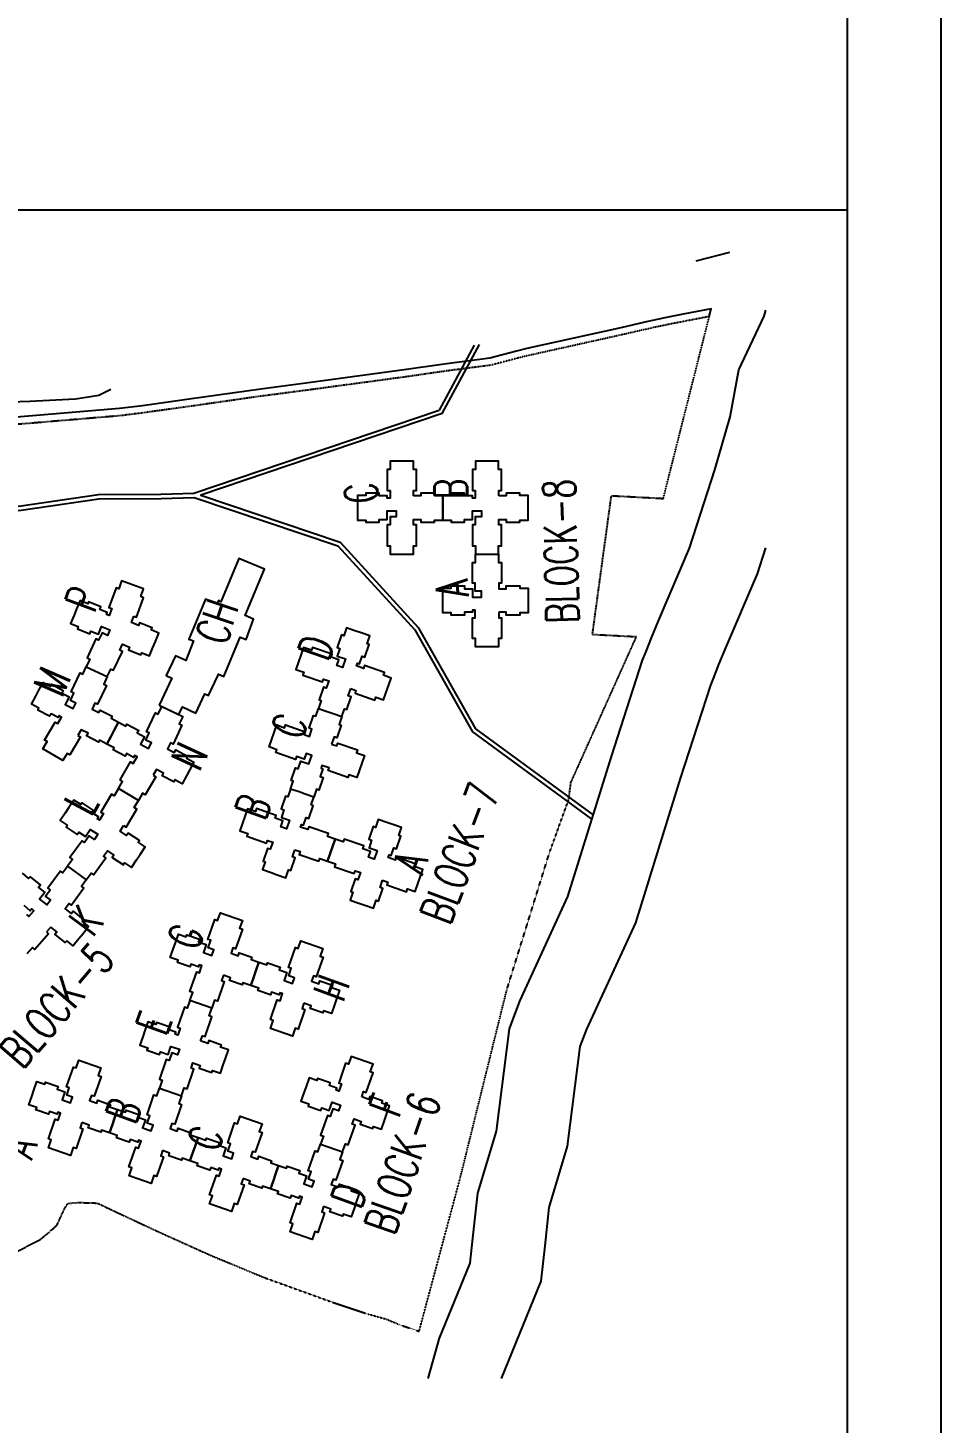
# Model space of a CAD drawing. Extents: x 473024 to 774629, y -1213442 to -1126596.
# Drawn here: x 600830 to 604474, y -1143119 to -1137555 of the extents above; entities that cross this region are included whole.
import ezdxf

# ---------------------------------------------------------------- set-up
doc = ezdxf.new("R2010")
doc.units = 0
doc.header["$LTSCALE"] = 100
doc.header["$MEASUREMENT"] = 0
doc.linetypes.add('TIT-REAL-ARCH-XFR-A1-TIT_PLAN$0$TIT-REAL-ARCH-INT-A1-INSERT R1$0$DASHDOT', pattern=[1, 0.5, -0.25, 0, -0.25])
doc.layers.get('0').update_dxf_attribs({"linetype": 'CONTINUOUS'})
doc.layers.add('TIT-REAL-ARCH-XFR-A1-TIT_PLAN$0$TIT-REAL-ARCH-INT-A1-INSERT R1$0$a-key plan', color=8, linetype='CONTINUOUS')
doc.layers.add('TITLE2', color=7, linetype='CONTINUOUS')
doc.styles.add('TIT-REAL-ARCH-XFR-A1-TIT_PLAN$0$TIT-REAL-ARCH-INT-A1-INSERT R1$0$TIT-REAL-ARCH-INT-A1-INSERT$0$ROMANS', font='romans.shx', dxfattribs={"width": 0.7})

msp = doc.modelspace()

# ---------------------------------------------------------------- linework, layer by layer
at = {"color": 2, "linetype": 'Continuous'}
msp.add_line((593465.1, -1138280.6, 0), (604096.5, -1138280.6, 0), dxfattribs=at)
at = {"layer": 'TIT-REAL-ARCH-XFR-A1-TIT_PLAN$0$TIT-REAL-ARCH-INT-A1-INSERT R1$0$a-key plan'}
for p, q in [((603628.9, -1138451.2, 0), (603495.6, -1138485.2, 0)), ((602610.9, -1138821.1, 0), (602471.5, -1139079.3, 0)), ((602483.3, -1139093.3, 0), (602632.3, -1138817.3, 0))]:
    msp.add_line(p, q, dxfattribs=at)
at = {"layer": 'TIT-REAL-ARCH-XFR-A1-TIT_PLAN$0$TIT-REAL-ARCH-INT-A1-INSERT R1$0$a-key plan', "elevation": 0}
for points in [[(603548.7, -1138706.3), (603556.4, -1138675.9), (603444.1, -1138697.3), (603371.6, -1138711.6), (603291.9, -1138728.8), (603196.4, -1138750.8), (602820.4, -1138834.2), (602779, -1138844.1), (602673.3, -1138872.3), (602490.5, -1138895.9), (602340.1, -1138917.9), (601959.1, -1138969.3), (601759.4, -1138995.6), (601473.3, -1139036.3), (601286.9, -1139062.2), (601195.1, -1139073.7), (597594.5, -1139375.7), (597591.7, -1139389.2), (597540.8, -1139449.9), (597422.1, -1139539.5)], [(603631.6, -1139106.4), (603666.2, -1138918.9), (603767.1, -1138704.4), (603774.3, -1138680.3)], [(601161.6, -1138997.5), (601112.8, -1139021.3), (601020.5, -1139036.3), (600838, -1139045.8), (600716.5, -1139049.1), (600544.1, -1139065), (600220.4, -1139093.2), (599984.1, -1139109.4), (599685.9, -1139128.7), (599489.2, -1139133.9), (599137.4, -1139144.3), (598830.4, -1139178.5)], [(598897.5, -1139465.3), (599276.3, -1139399.9), (600150.8, -1139355.9), (600793.7, -1139462.9), (601111.8, -1139415.9), (601361, -1139414.5), (601492, -1139410.5), (602471.5, -1139079.3)], [(602483.3, -1139093.3), (601520.6, -1139418.9), (602076.1, -1139606), (602387.3, -1139945.9), (602616.6, -1140350.5), (603087.2, -1140695.2)], [(602472.7, -1142781.1), (602594.9, -1142481.4), (602605.8, -1142381.9), (602625, -1142202.8), (602699.1, -1141954.5), (602751.2, -1141546.9), (602793, -1141436.6), (602985, -1141019.9), (603158.3, -1140461.2), (603282.8, -1140077.4), (603297, -1140042.8), (603318.2, -1139988.2), (603345.6, -1139919.7), (603469.6, -1139630.1), (603571.3, -1139317.4), (603631.6, -1139106.4)], [(598341, -1139934.4), (598904.8, -1139481.3), (599278.2, -1139416.8), (600149.9, -1139373), (600793.5, -1139480.1), (601113.1, -1139432.9), (601361.3, -1139431.6), (601493, -1139427.6), (602066.5, -1139620.7), (602373.5, -1139956), (602603.6, -1140362), (603077.1, -1140709)], [(602719.9, -1142940.9), (602877.9, -1142553.1), (602893.3, -1142413.1), (602909.7, -1142260), (602982.9, -1142014.6), (603033.7, -1141617.5), (603059.9, -1141548.6), (603255.6, -1141123.7), (603433.9, -1140548.7), (603554.6, -1140176.9), (603565.6, -1140149.9), (603587.3, -1140094.1), (603614.1, -1140026.9), (603740.5, -1139731.9), (603774.3, -1139628.1)], [(602427.7, -1142940.9), (602474.2, -1142775.7)]]:
    msp.add_lwpolyline(points, dxfattribs=at)
at = {"layer": 'TIT-REAL-ARCH-XFR-A1-TIT_PLAN$0$TIT-REAL-ARCH-INT-A1-INSERT R1$0$a-key plan', "linetype": 'TIT-REAL-ARCH-XFR-A1-TIT_PLAN$0$TIT-REAL-ARCH-INT-A1-INSERT R1$0$DASHDOT', "ltscale": 0.001, "elevation": 0}
msp.add_lwpolyline([(600736.2, -1142461.7), (600880.5, -1142386.2), (600914.7, -1142358.5), (600946.4, -1142329.5), (600976.8, -1142263.3), (600979.7, -1142258.8), (600989.8, -1142242.8), (601034.6, -1142239.8), (601107.1, -1142241.9), (601173.9, -1142273.6), (601349.7, -1142355.7), (601559, -1142450.1), (601774.1, -1142539.3), (602050.3, -1142639), (602188.2, -1142684.7), (602259.9, -1142704.5), (602311.2, -1142726.2), (602391.1, -1142753.4), (602555.5, -1142140.2), (602740.8, -1141392.1), (602909.7, -1140849.1), (602987.5, -1140633.5), (602996.7, -1140564.4), (603257.7, -1139984.2), (603082.4, -1139975.2), (603158.2, -1139420.7), (603365.3, -1139431.8), (603548.7, -1138706.3), (603449.5, -1138725.2), (603377.3, -1138739.5), (603298.1, -1138756.6), (603202.7, -1138778.5), (602826.8, -1138861.9), (602786, -1138871.7), (602678.8, -1138900.2), (602494.4, -1138924.1), (602344, -1138946.1), (601962.8, -1138997.5), (601763.3, -1139023.7), (601477.3, -1139064.5), (601290.6, -1139090.4), (601198.1, -1139102), (597617.8, -1139402.3)], dxfattribs=at)
at = {"layer": 'TIT-REAL-ARCH-XFR-A1-TIT_PLAN$0$TIT-REAL-ARCH-INT-A1-INSERT R1$0$a-key plan', "color": 7, "elevation": 0}
for points in [[(602368.4, -1139421.9), (602368.4, -1139400), (602380, -1139400), (602380, -1139316.7), (602368.1, -1139316.7), (602368.1, -1139283.5), (602275.3, -1139283.5), (602275.3, -1139316.7), (602263.4, -1139316.7), (602263.4, -1139400), (602275.1, -1139400), (602275.1, -1139430.1), (602263.7, -1139430.1), (602263.7, -1139421.9), (602231.6, -1139421.9), (602231.6, -1139410.3), (602178.2, -1139410.3), (602178.2, -1139419.4), (602145, -1139419.4), (602145, -1139455.3), (602145, -1139455.3), (602145, -1139481.8), (602145, -1139481.8), (602145, -1139517.8), (602178.2, -1139517.8), (602178.2, -1139526.9), (602231.6, -1139526.9), (602231.6, -1139515.2), (602263.7, -1139515.2), (602263.7, -1139481.3), (602299.8, -1139481.3), (602299.8, -1139505.1), (602275.1, -1139505.1), (602275.1, -1139537.2), (602263.4, -1139537.2), (602263.4, -1139620.4), (602275.3, -1139620.4), (602275.3, -1139653.6), (602368.1, -1139653.6), (602368.1, -1139620.4), (602380, -1139620.4), (602380, -1139537.2), (602368.4, -1139537.2), (602368.4, -1139515.2), (602398.5, -1139515.2), (602398.5, -1139526.9), (602452, -1139526.9), (602452, -1139517.8), (602485.2, -1139517.8), (602485.2, -1139481.8), (602485.2, -1139481.8), (602485.2, -1139455.3), (602485.2, -1139455.3), (602485.2, -1139419.4), (602452, -1139419.4), (602452, -1139410.3), (602398.5, -1139410.3), (602398.5, -1139421.9)], [(602708.6, -1139421.9), (602708.6, -1139400), (602720.3, -1139400), (602720.3, -1139316.7), (602708.3, -1139316.7), (602708.3, -1139283.5), (602615.6, -1139283.5), (602615.6, -1139316.7), (602603.7, -1139316.7), (602603.7, -1139400), (602615.3, -1139400), (602615.3, -1139430.1), (602604, -1139430.1), (602604, -1139421.9), (602571.9, -1139421.9), (602571.9, -1139410.3), (602518.4, -1139410.3), (602518.4, -1139419.4), (602485.2, -1139419.4), (602485.2, -1139455.3), (602485.2, -1139455.3), (602485.2, -1139481.8), (602485.2, -1139481.8), (602485.2, -1139517.8), (602518.4, -1139517.8), (602518.4, -1139526.9), (602571.9, -1139526.9), (602571.9, -1139515.2), (602604, -1139515.2), (602604, -1139481.3), (602640, -1139481.3), (602640, -1139505.1), (602615.3, -1139505.1), (602615.3, -1139537.2), (602603.7, -1139537.2), (602603.7, -1139620.4), (602615.6, -1139620.4), (602615.6, -1139653.6), (602708.3, -1139653.6), (602708.3, -1139620.4), (602720.3, -1139620.4), (602720.3, -1139537.2), (602708.6, -1139537.2), (602708.6, -1139515.2), (602738.8, -1139515.2), (602738.8, -1139526.9), (602792.3, -1139526.9), (602792.3, -1139517.8), (602825.5, -1139517.8), (602825.5, -1139481.8), (602825.5, -1139481.8), (602825.5, -1139455.3), (602825.5, -1139455.3), (602825.5, -1139419.4), (602792.3, -1139419.4), (602792.3, -1139410.3), (602738.8, -1139410.3), (602738.8, -1139421.9)], [(602708.6, -1139885.4), (602708.6, -1139907.3), (602720.3, -1139907.3), (602720.3, -1139990.6), (602708.3, -1139990.6), (602708.3, -1140023.8), (602615.6, -1140023.8), (602615.6, -1139990.6), (602603.7, -1139990.6), (602603.7, -1139907.3), (602615.3, -1139907.3), (602615.3, -1139877.1), (602604, -1139877.1), (602604, -1139885.4), (602571.9, -1139885.4), (602571.9, -1139897), (602518.4, -1139897), (602518.4, -1139887.9), (602485.2, -1139887.9), (602485.2, -1139852), (602485.2, -1139852), (602485.2, -1139825.5), (602485.2, -1139825.5), (602485.2, -1139789.5), (602518.4, -1139789.5), (602518.4, -1139780.4), (602571.9, -1139780.4), (602571.9, -1139792.1), (602604, -1139792.1), (602604, -1139825.9), (602640, -1139825.9), (602640, -1139802.2), (602615.3, -1139802.2), (602615.3, -1139770.1), (602603.7, -1139770.1), (602603.7, -1139686.9), (602615.6, -1139686.9), (602615.6, -1139653.6), (602708.3, -1139653.6), (602708.3, -1139686.9), (602720.3, -1139686.9), (602720.3, -1139770.1), (602708.6, -1139770.1), (602708.6, -1139792.1), (602738.8, -1139792.1), (602738.8, -1139780.4), (602792.3, -1139780.4), (602792.3, -1139789.5), (602825.5, -1139789.5), (602825.5, -1139825.5), (602825.5, -1139825.5), (602825.5, -1139852), (602825.5, -1139852), (602825.5, -1139887.9), (602792.3, -1139887.9), (602792.3, -1139897), (602738.8, -1139897), (602738.8, -1139885.4)], [(601353.3, -1140256.3), (601432.1, -1140293.2), (601446.6, -1140262.4), (601500.6, -1140287.7), (601536.7, -1140210.6), (601551.3, -1140217.4), (601588.3, -1140138.6), (601590.5, -1140133.2), (601612.5, -1140142.2), (601677.5, -1139984.8), (601701.3, -1139994.6), (601730.8, -1139912.6), (601697.5, -1139898.9), (601774, -1139713.5), (601671.7, -1139671.2), (601600.6, -1139843.6), (601590.1, -1139839.2), (601584.7, -1139852.4), (601538.3, -1139833.2), (601472.7, -1139992.4), (601490.8, -1139999.9), (601459.8, -1140078.4), (601419.5, -1140059.5), (601382.5, -1140138.3), (601404, -1140148.3), (601353.3, -1140256.3)], [(602118.5, -1140190.3), (602139.2, -1140197.5), (602135.4, -1140208.5), (602214, -1140235.8), (602218, -1140224.6), (602249.3, -1140235.5), (602279.7, -1140147.9), (602248.4, -1140137), (602252.3, -1140125.7), (602173.6, -1140098.4), (602169.8, -1140109.4), (602141.3, -1140099.5), (602145, -1140088.8), (602152.8, -1140091.5), (602163.3, -1140061.2), (602174.3, -1140065), (602191.8, -1140014.5), (602183.3, -1140011.5), (602194.2, -1139980.1), (602160.2, -1139968.3), (602160.2, -1139968.3), (602135.2, -1139959.6), (602135.2, -1139959.6), (602101.2, -1139947.8), (602090.3, -1139979.2), (602081.7, -1139976.2), (602064.2, -1140026.7), (602075.2, -1140030.5), (602064.7, -1140060.9), (602096.7, -1140072), (602084.8, -1140106), (602062.4, -1140098.2), (602070.5, -1140074.9), (602040.2, -1140064.4), (602044, -1140053.4), (601965.4, -1140026.1), (601961.4, -1140037.3), (601930.1, -1140026.4), (601899.7, -1140114), (601931, -1140124.9), (601927.1, -1140136.2), (602005.8, -1140163.5), (602009.6, -1140152.5), (602030.3, -1140159.7), (602020.4, -1140188.2), (602009.4, -1140184.4), (601991.9, -1140234.9), (602000.5, -1140237.9), (601989.6, -1140269.3), (602023.6, -1140281.1), (602023.6, -1140281.1), (602048.6, -1140289.7), (602048.6, -1140289.7), (602082.5, -1140301.5), (602093.4, -1140270.2), (602102, -1140273.1), (602119.6, -1140222.6), (602108.6, -1140218.8)], [(602041.8, -1140411.1), (602062.5, -1140418.3), (602066.4, -1140407.3), (602145, -1140434.6), (602141.1, -1140445.9), (602172.5, -1140456.8), (602142.1, -1140544.4), (602110.7, -1140533.5), (602106.8, -1140544.7), (602028.1, -1140517.4), (602031.9, -1140506.4), (602003.4, -1140496.5), (601999.7, -1140507.3), (602007.5, -1140510), (601996.9, -1140540.3), (602007.9, -1140544.1), (601990.4, -1140594.6), (601981.8, -1140591.6), (601970.9, -1140623), (601937, -1140611.2), (601937, -1140611.2), (601911.9, -1140602.5), (601911.9, -1140602.5), (601878, -1140590.7), (601888.9, -1140559.3), (601880.3, -1140556.3), (601897.8, -1140505.8), (601908.8, -1140509.7), (601919.3, -1140479.4), (601951.3, -1140490.5), (601963.2, -1140456.4), (601940.7, -1140448.6), (601932.6, -1140471.9), (601902.3, -1140461.4), (601898.5, -1140472.4), (601819.8, -1140445.1), (601823.8, -1140433.8), (601792.4, -1140422.9), (601822.8, -1140335.3), (601854.2, -1140346.2), (601858.1, -1140335), (601936.7, -1140362.3), (601932.9, -1140373.3), (601953.7, -1140380.5), (601963.6, -1140352), (601952.6, -1140348.2), (601970.1, -1140297.7), (601978.7, -1140300.6), (601989.6, -1140269.3), (602023.6, -1140281.1), (602023.6, -1140281.1), (602048.6, -1140289.7), (602048.6, -1140289.7), (602082.5, -1140301.5), (602071.7, -1140332.9), (602080.2, -1140335.9), (602062.7, -1140386.4), (602051.7, -1140382.6)], [(601895.2, -1140833.2), (601916, -1140840.4), (601912.2, -1140851.4), (601990.8, -1140878.7), (601994.7, -1140867.4), (602026.1, -1140878.3), (602056.5, -1140790.7), (602025.1, -1140779.8), (602029, -1140768.6), (601950.4, -1140741.2), (601946.6, -1140752.2), (601918.1, -1140742.3), (601921.8, -1140731.6), (601929.6, -1140734.3), (601940.1, -1140704), (601951.1, -1140707.8), (601968.6, -1140657.3), (601960, -1140654.3), (601970.9, -1140623), (601937, -1140611.2), (601937, -1140611.2), (601911.9, -1140602.5), (601911.9, -1140602.5), (601878, -1140590.7), (601867.1, -1140622.1), (601858.5, -1140619.1), (601841, -1140669.6), (601851.9, -1140673.4), (601841.4, -1140703.7), (601873.4, -1140714.8), (601861.6, -1140748.9), (601839.2, -1140741.1), (601847.3, -1140717.8), (601817, -1140707.2), (601820.8, -1140696.2), (601742.1, -1140668.9), (601738.2, -1140680.2), (601706.8, -1140669.3), (601676.4, -1140756.9), (601707.8, -1140767.8), (601703.9, -1140779), (601782.5, -1140806.4), (601786.4, -1140795.4), (601807.1, -1140802.6), (601797.2, -1140831.1), (601786.2, -1140827.3), (601768.7, -1140877.8), (601777.2, -1140880.7), (601766.4, -1140912.1), (601800.3, -1140923.9), (601800.3, -1140923.9), (601825.3, -1140932.6), (601825.3, -1140932.6), (601859.3, -1140944.4), (601870.2, -1140913), (601878.8, -1140916), (601896.3, -1140865.5), (601885.3, -1140861.7)], [(602244.9, -1140954.6), (602265.6, -1140961.8), (602261.8, -1140972.8), (602340.5, -1141000.1), (602344.4, -1140988.8), (602375.8, -1140999.7), (602406.2, -1140912.1), (602374.8, -1140901.2), (602378.7, -1140890), (602300.1, -1140862.7), (602296.2, -1140873.7), (602267.7, -1140863.8), (602271.5, -1140853), (602279.2, -1140855.7), (602289.8, -1140825.4), (602300.8, -1140829.3), (602318.3, -1140778.7), (602309.7, -1140775.8), (602320.6, -1140744.4), (602286.6, -1140732.6), (602286.6, -1140732.6), (602261.6, -1140723.9), (602261.6, -1140723.9), (602227.6, -1140712.1), (602216.7, -1140743.5), (602208.2, -1140740.5), (602190.6, -1140791), (602201.6, -1140794.8), (602191.1, -1140825.1), (602223.1, -1140836.2), (602211.3, -1140870.3), (602188.8, -1140862.5), (602196.9, -1140839.2), (602166.6, -1140828.7), (602170.5, -1140817.7), (602091.8, -1140790.3), (602087.9, -1140801.6), (602056.5, -1140790.7), (602026.1, -1140878.3), (602057.5, -1140889.2), (602053.6, -1140900.5), (602132.2, -1140927.8), (602136, -1140916.8), (602156.8, -1140924), (602146.9, -1140952.5), (602135.9, -1140948.7), (602118.3, -1140999.2), (602126.9, -1141002.2), (602116, -1141033.5), (602150, -1141045.3), (602150, -1141045.3), (602175, -1141054), (602175, -1141054), (602209, -1141065.8), (602219.9, -1141034.4), (602228.5, -1141037.4), (602246, -1140986.9), (602235, -1140983.1)], [(601610, -1141333.5), (601602.8, -1141354.2), (601613.8, -1141358.1), (601586.5, -1141436.7), (601575.2, -1141432.8), (601564.3, -1141464.2), (601476.8, -1141433.8), (601487.6, -1141402.4), (601476.4, -1141398.5), (601503.7, -1141319.8), (601514.7, -1141323.6), (601524.6, -1141295.1), (601513.9, -1141291.4), (601511.2, -1141299.2), (601480.9, -1141288.7), (601477, -1141299.7), (601426.5, -1141282.1), (601429.5, -1141273.5), (601398.2, -1141262.6), (601409.9, -1141228.7), (601409.9, -1141228.7), (601418.6, -1141203.6), (601418.6, -1141203.6), (601430.4, -1141169.7), (601461.8, -1141180.6), (601464.8, -1141172), (601515.3, -1141189.5), (601511.5, -1141200.5), (601541.8, -1141211), (601530.7, -1141243), (601564.7, -1141254.9), (601572.5, -1141232.4), (601549.2, -1141224.3), (601559.7, -1141194), (601548.7, -1141190.2), (601576, -1141111.6), (601587.3, -1141115.5), (601598.2, -1141084.1), (601685.8, -1141114.5), (601674.9, -1141145.9), (601686.1, -1141149.8), (601658.8, -1141228.5), (601647.8, -1141224.6), (601640.6, -1141245.4), (601669.1, -1141255.3), (601673, -1141244.3), (601723.5, -1141261.8), (601720.5, -1141270.4), (601751.9, -1141281.3), (601740.1, -1141315.3), (601740.1, -1141315.3), (601731.4, -1141340.3), (601731.4, -1141340.3), (601719.6, -1141374.3), (601688.2, -1141363.4), (601685.2, -1141371.9), (601634.7, -1141354.4), (601638.5, -1141343.4)], [(601931.5, -1141445.1), (601924.3, -1141465.9), (601935.2, -1141469.7), (601907.9, -1141548.3), (601896.7, -1141544.4), (601885.8, -1141575.8), (601798.2, -1141545.4), (601809.1, -1141514), (601797.8, -1141510.1), (601825.1, -1141431.4), (601836.1, -1141435.3), (601846, -1141406.7), (601835.3, -1141403), (601832.6, -1141410.8), (601802.3, -1141400.3), (601798.5, -1141411.3), (601748, -1141393.7), (601751, -1141385.2), (601719.6, -1141374.3), (601731.4, -1141340.3), (601731.4, -1141340.3), (601740.1, -1141315.3), (601740.1, -1141315.3), (601751.9, -1141281.3), (601783.2, -1141292.2), (601786.2, -1141283.6), (601836.7, -1141301.1), (601832.9, -1141312.1), (601863.2, -1141322.7), (601852.1, -1141354.7), (601886.1, -1141366.5), (601893.9, -1141344.1), (601870.6, -1141336), (601881.1, -1141305.7), (601870.1, -1141301.8), (601897.4, -1141223.2), (601908.7, -1141227.1), (601919.6, -1141195.7), (602007.2, -1141226.1), (601996.3, -1141257.5), (602007.6, -1141261.4), (601980.3, -1141340.1), (601969.3, -1141336.3), (601962.1, -1141357), (601990.6, -1141366.9), (601994.4, -1141355.9), (602044.9, -1141373.4), (602041.9, -1141382), (602073.3, -1141392.9), (602061.5, -1141426.9), (602061.5, -1141426.9), (602052.8, -1141451.9), (602052.8, -1141451.9), (602041, -1141485.9), (602009.6, -1141475), (602006.7, -1141483.6), (601956.2, -1141466), (601960, -1141455)], [(601519.2, -1141595), (601526.4, -1141574.3), (601537.4, -1141578.1), (601564.7, -1141499.5), (601553.5, -1141495.6), (601564.3, -1141464.2), (601476.8, -1141433.8), (601465.9, -1141465.1), (601454.6, -1141461.2), (601427.3, -1141539.9), (601438.3, -1141543.7), (601428.4, -1141572.2), (601417.6, -1141568.5), (601420.3, -1141560.7), (601390, -1141550.2), (601393.9, -1141539.2), (601343.4, -1141521.7), (601340.4, -1141530.2), (601309, -1141519.4), (601297.2, -1141553.3), (601297.2, -1141553.3), (601288.5, -1141578.3), (601288.5, -1141578.3), (601276.7, -1141612.3), (601308.1, -1141623.2), (601305.1, -1141631.8), (601355.6, -1141649.3), (601359.4, -1141638.3), (601389.7, -1141648.9), (601400.9, -1141616.9), (601434.9, -1141628.7), (601427.1, -1141651.1), (601403.8, -1141643), (601393.3, -1141673.3), (601382.3, -1141669.5), (601355, -1141748.2), (601366.2, -1141752.1), (601355.3, -1141783.4), (601442.9, -1141813.9), (601453.8, -1141782.5), (601465.1, -1141786.4), (601492.4, -1141707.7), (601481.4, -1141703.9), (601488.6, -1141683.2), (601517.1, -1141693.1), (601513.3, -1141704.1), (601563.8, -1141721.6), (601566.8, -1141713), (601598.2, -1141723.9), (601609.9, -1141690), (601609.9, -1141690), (601618.6, -1141664.9), (601618.6, -1141664.9), (601630.4, -1141631), (601599.1, -1141620.1), (601602, -1141611.5), (601551.5, -1141594), (601547.7, -1141605)], [(602162.1, -1141818.3), (602169.3, -1141797.5), (602180.3, -1141801.4), (602207.6, -1141722.7), (602196.3, -1141718.8), (602207.2, -1141687.4), (602119.6, -1141657), (602108.7, -1141688.4), (602097.4, -1141684.5), (602070.1, -1141763.1), (602081.1, -1141766.9), (602071.2, -1141795.5), (602060.5, -1141791.7), (602063.2, -1141784), (602032.9, -1141773.4), (602036.7, -1141762.4), (601986.2, -1141744.9), (601983.2, -1141753.5), (601951.9, -1141742.6), (601940.1, -1141776.6), (601940.1, -1141776.6), (601931.4, -1141801.6), (601931.4, -1141801.6), (601919.6, -1141835.5), (601951, -1141846.4), (601948, -1141855), (601998.5, -1141872.6), (602002.3, -1141861.6), (602032.6, -1141872.1), (602043.7, -1141840.1), (602077.8, -1141851.9), (602070, -1141874.3), (602046.6, -1141866.2), (602036.1, -1141896.5), (602025.1, -1141892.7), (601997.8, -1141971.4), (602009.1, -1141975.3), (601998.2, -1142006.7), (602085.8, -1142037.1), (602096.7, -1142005.7), (602107.9, -1142009.6), (602135.3, -1141931), (602124.3, -1141927.2), (602131.5, -1141906.4), (602160, -1141916.3), (602156.2, -1141927.3), (602206.7, -1141944.8), (602209.6, -1141936.3), (602241, -1141947.2), (602252.8, -1141913.2), (602252.8, -1141913.2), (602261.5, -1141888.2), (602261.5, -1141888.2), (602273.3, -1141854.2), (602241.9, -1141843.3), (602244.9, -1141834.7), (602194.4, -1141817.2), (602190.6, -1141828.2)], [(601045.7, -1141921.2), (601038.5, -1141942), (601049.5, -1141945.8), (601022.2, -1142024.5), (601011, -1142020.5), (601000.1, -1142051.9), (600912.5, -1142021.5), (600923.4, -1141990.1), (600912.1, -1141986.2), (600939.4, -1141907.6), (600950.4, -1141911.4), (600960.3, -1141882.9), (600949.6, -1141879.1), (600946.9, -1141886.9), (600916.6, -1141876.4), (600912.8, -1141887.4), (600862.3, -1141869.8), (600865.2, -1141861.3), (600833.9, -1141850.4), (600845.7, -1141816.4), (600845.7, -1141816.4), (600854.4, -1141791.4), (600854.4, -1141791.4), (600866.2, -1141757.4), (600897.5, -1141768.3), (600900.5, -1141759.7), (600951, -1141777.3), (600947.2, -1141788.3), (600977.5, -1141798.8), (600966.4, -1141830.8), (601000.4, -1141842.6), (601008.2, -1141820.2), (600984.9, -1141812.1), (600995.4, -1141781.8), (600984.4, -1141777.9), (601011.7, -1141699.3), (601023, -1141703.2), (601033.9, -1141671.8), (601121.5, -1141702.2), (601110.6, -1141733.6), (601121.9, -1141737.5), (601094.5, -1141816.2), (601083.6, -1141812.4), (601076.4, -1141833.1), (601104.9, -1141843), (601108.7, -1141832), (601159.2, -1141849.6), (601156.2, -1141858.1), (601187.6, -1141869), (601175.8, -1141903), (601175.8, -1141903), (601167.1, -1141928), (601167.1, -1141928), (601155.3, -1141962), (601123.9, -1141951.1), (601120.9, -1141959.7), (601070.4, -1141942.1), (601074.3, -1141931.1)], [(601367.2, -1142032.9), (601360, -1142053.6), (601371, -1142057.4), (601343.7, -1142136.1), (601332.4, -1142132.2), (601321.5, -1142163.5), (601233.9, -1142133.1), (601244.8, -1142101.7), (601233.5, -1142097.8), (601260.8, -1142019.2), (601271.8, -1142023), (601281.7, -1141994.5), (601271, -1141990.8), (601268.3, -1141998.5), (601238, -1141988), (601234.2, -1141999), (601183.7, -1141981.5), (601186.7, -1141972.9), (601155.3, -1141962), (601167.1, -1141928), (601167.1, -1141928), (601175.8, -1141903), (601175.8, -1141903), (601187.6, -1141869), (601219, -1141879.9), (601221.9, -1141871.3), (601272.4, -1141888.9), (601268.6, -1141899.9), (601298.9, -1141910.4), (601287.8, -1141942.4), (601321.9, -1141954.2), (601329.7, -1141931.8), (601306.3, -1141923.7), (601316.8, -1141893.4), (601305.9, -1141889.6), (601333.2, -1141810.9), (601344.4, -1141814.8), (601355.3, -1141783.4), (601442.9, -1141813.9), (601432, -1141845.2), (601443.3, -1141849.1), (601416, -1141927.8), (601405, -1141924), (601397.8, -1141944.7), (601426.3, -1141954.6), (601430.1, -1141943.6), (601480.6, -1141961.2), (601477.6, -1141969.7), (601509, -1141980.6), (601497.2, -1142014.6), (601497.2, -1142014.6), (601488.5, -1142039.6), (601488.5, -1142039.6), (601476.7, -1142073.6), (601445.4, -1142062.7), (601442.4, -1142071.3), (601391.9, -1142053.8), (601395.7, -1142042.8)], [(601688.6, -1142144.5), (601681.4, -1142165.2), (601692.4, -1142169), (601665.1, -1142247.7), (601653.8, -1142243.8), (601642.9, -1142275.2), (601555.3, -1142244.7), (601566.2, -1142213.4), (601555, -1142209.4), (601582.3, -1142130.8), (601593.3, -1142134.6), (601603.2, -1142106.1), (601592.4, -1142102.4), (601589.7, -1142110.1), (601559.4, -1142099.6), (601555.6, -1142110.6), (601505.1, -1142093.1), (601508.1, -1142084.5), (601476.7, -1142073.6), (601488.5, -1142039.6), (601488.5, -1142039.6), (601497.2, -1142014.6), (601497.2, -1142014.6), (601509, -1141980.6), (601540.4, -1141991.5), (601543.4, -1141983), (601593.9, -1142000.5), (601590, -1142011.5), (601620.3, -1142022), (601609.2, -1142054), (601643.3, -1142065.8), (601651.1, -1142043.4), (601627.8, -1142035.3), (601638.3, -1142005), (601627.3, -1142001.2), (601654.6, -1141922.5), (601665.9, -1141926.4), (601676.8, -1141895.1), (601764.4, -1141925.5), (601753.5, -1141956.9), (601764.7, -1141960.8), (601737.4, -1142039.4), (601726.4, -1142035.6), (601719.2, -1142056.3), (601747.7, -1142066.2), (601751.5, -1142055.2), (601802, -1142072.8), (601799.1, -1142081.4), (601830.4, -1142092.3), (601818.6, -1142126.2), (601818.6, -1142126.2), (601810, -1142151.3), (601810, -1142151.3), (601798.2, -1142185.2), (601766.8, -1142174.3), (601763.8, -1142182.9), (601713.3, -1142165.4), (601717.1, -1142154.4)], [(602010, -1142256.1), (602002.8, -1142276.8), (602013.8, -1142280.6), (601986.5, -1142359.3), (601975.2, -1142355.4), (601964.4, -1142386.8), (601876.8, -1142356.3), (601887.7, -1142325), (601876.4, -1142321.1), (601903.7, -1142242.4), (601914.7, -1142246.2), (601924.6, -1142217.7), (601913.9, -1142214), (601911.2, -1142221.8), (601880.9, -1142211.2), (601877.1, -1142222.2), (601826.6, -1142204.7), (601829.5, -1142196.1), (601798.2, -1142185.2), (601810, -1142151.3), (601810, -1142151.3), (601818.6, -1142126.2), (601818.6, -1142126.2), (601830.4, -1142092.3), (601861.8, -1142103.2), (601864.8, -1142094.6), (601915.3, -1142112.1), (601911.5, -1142123.1), (601941.8, -1142133.6), (601930.7, -1142165.6), (601964.7, -1142177.5), (601972.5, -1142155), (601949.2, -1142146.9), (601959.7, -1142116.6), (601948.7, -1142112.8), (601976, -1142034.1), (601987.3, -1142038), (601998.2, -1142006.7), (602085.8, -1142037.1), (602074.9, -1142068.5), (602086.1, -1142072.4), (602058.8, -1142151), (602047.8, -1142147.2), (602040.6, -1142168), (602069.2, -1142177.9), (602073, -1142166.9), (602123.5, -1142184.4), (602120.5, -1142193), (602151.9, -1142203.9), (602140.1, -1142237.8), (602140.1, -1142237.8), (602131.4, -1142262.9), (602131.4, -1142262.9), (602119.6, -1142296.8), (602088.2, -1142285.9), (602085.2, -1142294.5), (602034.7, -1142277), (602038.5, -1142266)]]:
    msp.add_lwpolyline(points, close=True, dxfattribs=at)
for points in [[(601252.4, -1139901.9), (601263.3, -1139905.8), (601291.4, -1139827.5), (601280.2, -1139823.4), (601291.4, -1139792.2), (601204.1, -1139760.9), (601192.9, -1139792.2), (601181.7, -1139788.2), (601153.6, -1139866.6), (601164.6, -1139870.5), (601154.4, -1139898.9), (601143.7, -1139895.1), (601147.1, -1139887), (601117.4, -1139874.7), (601121.8, -1139864), (601072.4, -1139843.6), (601069, -1139852), (601038.3, -1139839.3), (601038.3, -1139839.3), (601024.5, -1139872.6), (601024.5, -1139872.6), (601014.4, -1139897.1), (601014.4, -1139897.1), (601000.7, -1139930.3), (601031.4, -1139943), (601028, -1139951.4), (601077.4, -1139971.7), (601081.8, -1139961), (601111.5, -1139973.2), (601124.4, -1139941.9), (601157.7, -1139955.6), (601148.2, -1139978.7), (601125.9, -1139968.2), (601112.3, -1139997.3), (601101.7, -1139992.3), (601066.4, -1140067.7), (601077.2, -1140072.8), (601063.1, -1140102.8), (601147, -1140142.2), (601161.1, -1140112.1), (601171.9, -1140117.2), (601207.3, -1140041.8), (601196.7, -1140036.9), (601207.9, -1140013), (601236.1, -1140024.6), (601231.7, -1140035.4), (601281.1, -1140055.8), (601284.6, -1140047.4), (601315.3, -1140060), (601329, -1140026.8), (601329, -1140026.8), (601339.1, -1140002.3), (601339.1, -1140002.3), (601352.8, -1139969.1), (601322.1, -1139956.4), (601325.6, -1139948), (601276.1, -1139927.6), (601271.7, -1139938.4), (601243.5, -1139926.8), (601252.4, -1139901.9)], [(601029.6, -1140376.9), (601039.6, -1140382.8), (600997.3, -1140454.5), (600987, -1140448.4), (600970.1, -1140477), (600890.3, -1140429.9), (600907.2, -1140401.3), (600896.9, -1140395.2), (600939.3, -1140323.5), (600949.3, -1140329.4), (600964.6, -1140303.4), (600954.9, -1140297.7), (600950.8, -1140305.4), (600922.4, -1140290.4), (600917, -1140300.7), (600869.7, -1140275.7), (600873.9, -1140267.7), (600844.6, -1140252.2), (600844.6, -1140252.2), (600861.4, -1140220.4), (600861.4, -1140220.4), (600873.7, -1140197), (600873.7, -1140197), (600890.5, -1140165.2), (600919.9, -1140180.7), (600924.1, -1140172.7), (600971.4, -1140197.6), (600966, -1140207.9), (600994.3, -1140222.9), (600978.5, -1140252.9), (601010.4, -1140269.7), (601022, -1140247.7), (600999.7, -1140237.2), (601013.3, -1140208.2), (601002.8, -1140203.2), (601038.2, -1140127.8), (601048.9, -1140132.9), (601063.1, -1140102.8), (601147, -1140142.2), (601132.9, -1140172.3), (601143.7, -1140177.3), (601108.3, -1140252.7), (601097.8, -1140247.8), (601086.6, -1140271.7), (601113.6, -1140285.9), (601119, -1140275.6), (601166.3, -1140300.6), (601162, -1140308.6), (601191.4, -1140324.1), (601174.6, -1140355.9), (601174.6, -1140355.9), (601162.2, -1140379.3), (601162.2, -1140379.3), (601145.4, -1140411.1), (601116.1, -1140395.6), (601111.8, -1140403.7), (601064.6, -1140378.7), (601070, -1140368.4), (601043, -1140354.1), (601029.6, -1140376.9)], [(601330.5, -1140535.8), (601340.5, -1140541.7), (601298.2, -1140613.4), (601287.9, -1140607.3), (601271, -1140635.9), (601191.2, -1140588.8), (601208, -1140560.2), (601197.8, -1140554.1), (601240.1, -1140482.4), (601250.1, -1140488.3), (601265.5, -1140462.4), (601255.7, -1140456.6), (601251.6, -1140464.3), (601223.3, -1140449.4), (601217.8, -1140459.6), (601170.6, -1140434.7), (601174.8, -1140426.6), (601145.4, -1140411.1), (601145.4, -1140411.1), (601162.2, -1140379.3), (601162.2, -1140379.3), (601174.6, -1140355.9), (601174.6, -1140355.9), (601191.4, -1140324.1), (601220.8, -1140339.6), (601225, -1140331.6), (601272.3, -1140356.6), (601266.8, -1140366.9), (601295.2, -1140381.9), (601279.4, -1140411.8), (601311.3, -1140428.6), (601322.9, -1140406.6), (601300.6, -1140396.1), (601314.2, -1140367.1), (601303.7, -1140362.1), (601339, -1140286.8), (601349.8, -1140291.8), (601363.9, -1140261.8), (601447.9, -1140301.1), (601433.8, -1140331.2), (601444.6, -1140336.3), (601409.2, -1140411.6), (601398.7, -1140406.7), (601387.5, -1140430.6), (601414.4, -1140444.8), (601419.9, -1140434.5), (601467.1, -1140459.5), (601462.9, -1140467.5), (601492.3, -1140483.1), (601475.5, -1140514.8), (601475.5, -1140514.8), (601463.1, -1140538.3), (601463.1, -1140538.3), (601446.3, -1140570.1), (601416.9, -1140554.6), (601412.7, -1140562.6), (601365.4, -1140537.6), (601370.8, -1140527.3), (601343.9, -1140513.1), (601330.5, -1140535.8)], [(601212, -1140736.4), (601222, -1140742.3), (601264.4, -1140670.6), (601254.1, -1140664.5), (601271, -1140635.9), (601191.2, -1140588.8), (601174.3, -1140617.4), (601164, -1140611.3), (601121.7, -1140683), (601131.7, -1140688.9), (601116.3, -1140714.9), (601106.6, -1140709.2), (601111.4, -1140701.8), (601084.6, -1140684.2), (601091, -1140674.5), (601046.3, -1140645.2), (601041.3, -1140652.8), (601013.5, -1140634.6), (601013.5, -1140634.6), (600993.8, -1140664.6), (600993.8, -1140664.6), (600979.2, -1140686.8), (600979.2, -1140686.8), (600959.5, -1140716.8), (600987.3, -1140735.1), (600982.3, -1140742.6), (601027, -1140772), (601033.4, -1140762.2), (601060.2, -1140779.8), (601078.8, -1140751.5), (601108.9, -1140771.3), (601095.3, -1140792.1), (601075.3, -1140777.6), (601056.4, -1140803.6), (601047, -1140796.8), (600998.1, -1140864.1), (601007.7, -1140871.1), (600988.2, -1140898), (601063.3, -1140952.5), (601082.8, -1140925.6), (601092.4, -1140932.6), (601141.4, -1140865.3), (601131.9, -1140858.4), (601147.4, -1140837.1), (601172.9, -1140853.8), (601166.5, -1140863.6), (601211.2, -1140892.9), (601216.2, -1140885.3), (601244, -1140903.5), (601263.7, -1140873.4), (601263.7, -1140873.4), (601278.3, -1140851.3), (601278.3, -1140851.3), (601298, -1140821.2), (601270.2, -1140803), (601275.2, -1140795.4), (601230.5, -1140766.1), (601224.1, -1140775.8), (601198.6, -1140759.1), (601212, -1140736.4)], [(600807.1, -1140926.8), (600833, -1140947.5), (600838.7, -1140940.4), (600880.4, -1140973.9), (600873.1, -1140983), (600898.1, -1141003), (600876.9, -1141029.4), (600905.1, -1141052), (600920.7, -1141032.5), (600900.7, -1141018), (600919.6, -1140992.1), (600910.1, -1140985.3), (600959.1, -1140917.9), (600968.7, -1140924.9), (600988.2, -1140898), (601063.3, -1140952.5), (601043.7, -1140979.4), (601053.4, -1140986.4), (601004.5, -1141053.8), (600995, -1141046.9), (600979.5, -1141068.3), (601003.3, -1141087.3), (601010.6, -1141078.2), (601052.3, -1141111.7), (601046.7, -1141118.8), (601072.6, -1141139.5), (601050.1, -1141167.6), (601050.1, -1141167.6), (601033.5, -1141188.3), (601033.5, -1141188.3), (601011.1, -1141216.3), (600985.1, -1141195.6), (600979.5, -1141202.6), (600937.7, -1141169.2), (600945, -1141160.1), (600921.2, -1141141.1), (600903.8, -1141160.8)], [(600825.1, -1141091.4), (600833.8, -1141099.1), (600853.8, -1141076.5), (600845.3, -1141069), (600839.8, -1141075.8), (600814.8, -1141055.8)], [(600903.8, -1141160.8), (600912.5, -1141168.5), (600857.4, -1141231), (600848.5, -1141223.1), (600826.5, -1141248)]]:
    msp.add_lwpolyline(points, dxfattribs=at)
at = {"layer": 'TITLE2', "color": 4, "elevation": 0}
msp.add_lwpolyline([(604473.6, -1213069.4), (604473.6, -1126969.1), (473397.1, -1126969.1), (473397.1, -1213069.4)], close=True, dxfattribs=at)
at = {"layer": 'TITLE2', "color": 12, "elevation": 0}
msp.add_lwpolyline([(604100.7, -1212696.5), (604100.7, -1127341.9), (473769.9, -1127341.9), (473769.9, -1212696.5)], close=True, dxfattribs=at)

# ---------------------------------------------------------------- texts
at = {"color": 6, "style": 'TIT-REAL-ARCH-XFR-A1-TIT_PLAN$0$TIT-REAL-ARCH-INT-A1-INSERT R1$0$TIT-REAL-ARCH-INT-A1-INSERT$0$ROMANS', "width": 0.7}
for s, rotation, p in [('  B', 89.5099, (602581.1, -1139559.5, 0)), ('BLOCK-8', 91.4339, (603028.5, -1139929, 0)), ('  C', 94.2675, (602237.3, -1139570.6, 0)), ('  A', 94.2675, (602598.6, -1139945, 0)), ('  P', 69.2979, (601052.1, -1140010.3, 0)), ('  D', 71, (601986.7, -1140203.5, 0)), ('  M', 66.5123, (600917.8, -1140344.3, 0)), ('  C', 70, (601877.4, -1140516.4, 0)), ('  N', 65.001, (601462.8, -1140638.4, 0)), ('BLOCK-7', 69.2931, (602512.8, -1141138.3, 0)), ('  L', 62.1538, (601025.7, -1140814.3, 0)), ('  B', 70, (601732.8, -1140839, 0)), ('  A', 70, (602362.6, -1141054.3, 0)), ('  K ', 53.3981, (601015.2, -1141286.2, 0)), ('  G', 70, (601463.8, -1141356.5, 0)), ('BLOCK-5', 49.3684, (600807.9, -1141712.9, 0)), ('  H', 70, (602045, -1141562.7, 0)), ('  E', 70, (601337.5, -1141697.3, 0)), ('BLOCK-6', 70.7838, (602291.7, -1142375.8, 0)), ('  F', 70, (602267.1, -1142023.9, 0)), ('  B', 70, (601216, -1142051, 0)), ('  C', 70, (601543.2, -1142161, 0)), ('  A', 70, (600802.9, -1142189.7, 0)), ('  D', 70, (602115.1, -1142388.4, 0))]:
    msp.add_text(s, height=129.68, rotation=rotation, dxfattribs=at).set_placement(p)
at = {"color": 6, "style": 'TIT-REAL-ARCH-XFR-A1-TIT_PLAN$0$TIT-REAL-ARCH-INT-A1-INSERT R1$0$TIT-REAL-ARCH-INT-A1-INSERT$0$ROMANS', "oblique": 0, "width": 0.7}
msp.add_text('CH', height=129.68, rotation=71.3929, dxfattribs=at).set_placement((601619.8, -1140023.1, 0))

doc.saveas('drawing.dxf')
